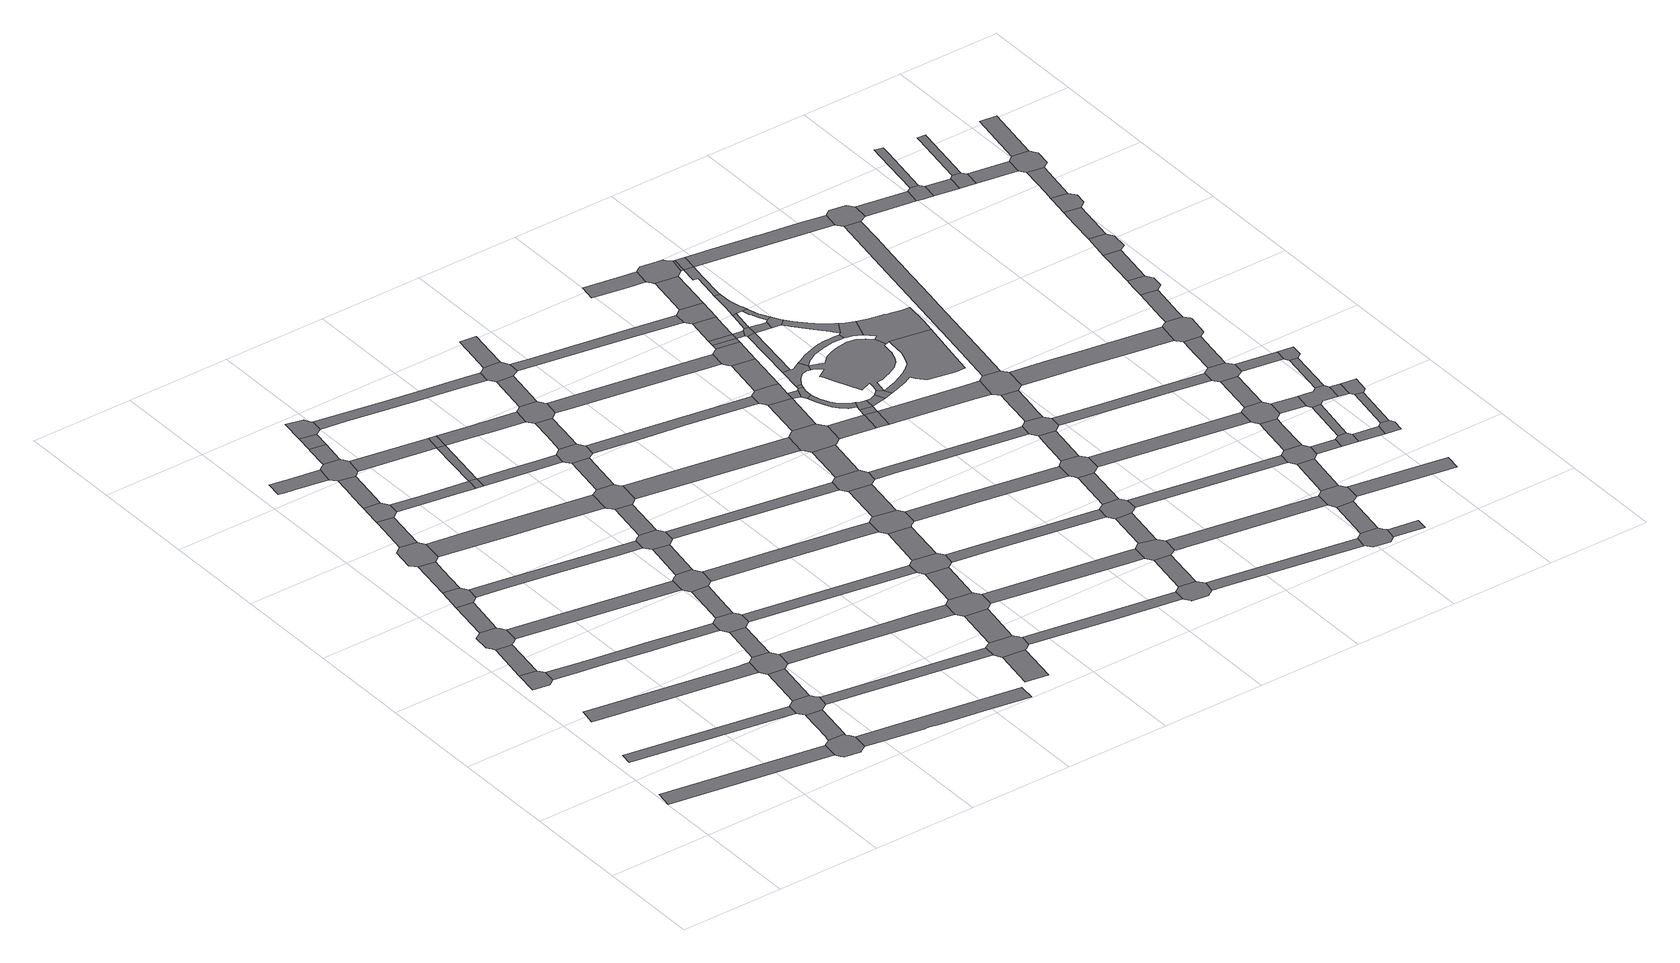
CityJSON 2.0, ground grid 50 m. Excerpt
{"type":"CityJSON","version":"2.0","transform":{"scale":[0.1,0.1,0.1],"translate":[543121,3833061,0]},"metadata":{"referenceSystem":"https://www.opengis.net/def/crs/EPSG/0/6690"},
"CityObjects":{
"road1":{"type":"Road","attributes":{"RoadStructureAttribute.sectionType":"1"},"geometry":[{"type":"MultiSurface","lod":"1","boundaries":[[[0,1,2,3]]]}]},
"road2":{"type":"Road","geometry":[{"type":"MultiSurface","lod":"1","boundaries":[[[4,5,6,7,8,9,10,11]]]}]},
"road3":{"type":"Road","attributes":{"RoadStructureAttribute.sectionType":"1"},"geometry":[{"type":"MultiSurface","lod":"1","boundaries":[[[12,4,11,13,14]]]}]},
"road4":{"type":"Road","attributes":{"RoadStructureAttribute.sectionType":"1"},"geometry":[{"type":"MultiSurface","lod":"1","boundaries":[[[15,16,17,18]]]}]},
"road5":{"type":"Road","geometry":[{"type":"MultiSurface","lod":"1","boundaries":[[[19,20,21,22,23,24,12,14,25,26,27,28,29,30,31,32]]]}]},
"road6":{"type":"Road","attributes":{"RoadStructureAttribute.sectionType":"1"},"geometry":[{"type":"MultiSurface","lod":"1","boundaries":[[[33,19,32,34]]]}]},
"road7":{"type":"Road","attributes":{"RoadStructureAttribute.sectionType":"1"},"geometry":[{"type":"MultiSurface","lod":"1","boundaries":[[[35,36,37,38,39,40,41,42,43]]]}]},
"road8":{"type":"Road","geometry":[{"type":"MultiSurface","lod":"1","boundaries":[[[44,33,34,45,46,47,48,49]]]}]},
"road9":{"type":"Road","attributes":{"RoadStructureAttribute.sectionType":"1"},"geometry":[{"type":"MultiSurface","lod":"1","boundaries":[[[50,44,49,51,52]]]}]},
"road10":{"type":"Road","geometry":[{"type":"MultiSurface","lod":"1","boundaries":[[[53,54,3,2,55,56,57,58,59,60,61,62,63,64]]]}]},
"road11":{"type":"Road","attributes":{"RoadStructureAttribute.sectionType":"1"},"geometry":[{"type":"MultiSurface","lod":"1","boundaries":[[[65,66,67,68,69,9,8,70,71,72,73,74,75,76]]]}]},
"road12":{"type":"Road","geometry":[{"type":"MultiSurface","lod":"1","boundaries":[[[77,78,79,80,81,82,83,50,52,84,85,86,87,88]]]}]},
"road13":{"type":"Road","attributes":{"RoadStructureAttribute.sectionType":"1"},"geometry":[{"type":"MultiSurface","lod":"1","boundaries":[[[89,90,91,53,64,92,93]]]}]},
"road14":{"type":"Road","geometry":[{"type":"MultiSurface","lod":"1","boundaries":[[[94,95,96,18,17,97,98,99,89,93,100,101,102,103,104]]]}]},
"road15":{"type":"Road","attributes":{"RoadStructureAttribute.sectionType":"1"},"geometry":[{"type":"MultiSurface","lod":"1","boundaries":[[[105,106,77,88,107]]]}]},
"road16":{"type":"Road","attributes":{"RoadStructureAttribute.sectionType":"1"},"geometry":[{"type":"MultiSurface","lod":"1","boundaries":[[[29,28,108,109]]]}]},
"road17":{"type":"Road","attributes":{"RoadStructureAttribute.sectionType":"1"},"geometry":[{"type":"MultiSurface","lod":"1","boundaries":[[[110,111,112,113,114,115,116,117,118]]]}]},
"road18":{"type":"Road","attributes":{"RoadStructureAttribute.sectionType":"1"},"geometry":[{"type":"MultiSurface","lod":"1","boundaries":[[[119,94,104,120]]]}]},
"road19":{"type":"Road","geometry":[{"type":"MultiSurface","lod":"1","boundaries":[[[121,122,105,107,123,124,125,126]]]}]},
"road20":{"type":"Road","geometry":[{"type":"MultiSurface","lod":"1","boundaries":[[[127,128,43,42,129,119,120,130,131,132,133,134]]]}]},
"road21":{"type":"Road","attributes":{"RoadStructureAttribute.sectionType":"1"},"geometry":[{"type":"MultiSurface","lod":"1","boundaries":[[[135,136,137,121,126,138,139]]]}]},
"road22":{"type":"Road","attributes":{"RoadStructureAttribute.sectionType":"1"},"geometry":[{"type":"MultiSurface","lod":"1","boundaries":[[[140,141,142,47,46,143,144,145,146,147]]]}]},
"road23":{"type":"Road","attributes":{"RoadStructureAttribute.sectionType":"1"},"geometry":[{"type":"MultiSurface","lod":"1","boundaries":[[[148,127,134,149]]]}]},
"road24":{"type":"Road","geometry":[{"type":"MultiSurface","lod":"1","boundaries":[[[150,151,152,118,117,135,139,153,154,155,156,157]]]}]},
"road25":{"type":"Road","attributes":{"RoadStructureAttribute.sectionType":"1"},"geometry":[{"type":"MultiSurface","lod":"1","boundaries":[[[158,61,60,159,160,161,162,163,164,165]]]}]},
"road26":{"type":"Road","attributes":{"RoadStructureAttribute.sectionType":"1"},"geometry":[{"type":"MultiSurface","lod":"1","boundaries":[[[166,167,150,157,168]]]}]},
"road27":{"type":"Road","geometry":[{"type":"MultiSurface","lod":"1","boundaries":[[[169,170,76,75,171,172,148,149,173,174,175,176,177]]]}]},
"road28":{"type":"Road","attributes":{"RoadStructureAttribute.sectionType":"1"},"geometry":[{"type":"MultiSurface","lod":"1","boundaries":[[[178,179,180,124,123,181,182,183,184]]]}]},
"road29":{"type":"Road","attributes":{"RoadStructureAttribute.sectionType":"1"},"geometry":[{"type":"MultiSurface","lod":"1","boundaries":[[[185,166,168,186]]]}]},
"road30":{"type":"Road","attributes":{"RoadStructureAttribute.sectionType":"1"},"geometry":[{"type":"MultiSurface","lod":"1","boundaries":[[[187,86,85,188,189,190,191]]]}]},
"road31":{"type":"Road","attributes":{"RoadStructureAttribute.sectionType":"1"},"geometry":[{"type":"MultiSurface","lod":"1","boundaries":[[[192,193,194,169,177,195,196]]]}]},
"road32":{"type":"Road","geometry":[{"type":"MultiSurface","lod":"1","boundaries":[[[197,185,186,198,199,200,201,202]]]}]},
"road33":{"type":"Road","attributes":{"RoadStructureAttribute.sectionType":"1"},"geometry":[{"type":"MultiSurface","lod":"1","boundaries":[[[203,102,101,204,205]]]}]},
"road34":{"type":"Road","geometry":[{"type":"MultiSurface","lod":"1","boundaries":[[[206,207,208,109,108,209,210,192,196,211,212,213,214,215,216,217]]]}]},
"road35":{"type":"Road","attributes":{"RoadStructureAttribute.sectionType":"1"},"geometry":[{"type":"MultiSurface","lod":"1","boundaries":[[[154,153,218,219,220]]]}]},
"road36":{"type":"Road","geometry":[{"type":"MultiSurface","lod":"1","boundaries":[[[184,183,221,222]]]}]},
"road37":{"type":"Road","attributes":{"RoadStructureAttribute.sectionType":"1"},"geometry":[{"type":"MultiSurface","lod":"1","boundaries":[[[223,206,217,224]]]}]},
"road38":{"type":"Road","attributes":{"RoadStructureAttribute.sectionType":"1"},"geometry":[{"type":"MultiSurface","lod":"1","boundaries":[[[225,226,132,131,227,228,229,230]]]}]},
"road39":{"type":"Road","attributes":{"RoadStructureAttribute.sectionType":"1"},"geometry":[{"type":"MultiSurface","lod":"1","boundaries":[[[219,184,222,231]]]}]},
"road40":{"type":"Road","geometry":[{"type":"MultiSurface","lod":"1","boundaries":[[[232,233,234,147,146,235,223,224,236,237,238,239,240,241,242]]]}]},
"road41":{"type":"Road","geometry":[{"type":"MultiSurface","lod":"1","boundaries":[[[220,219,231,243]]]}]},
"road42":{"type":"Road","attributes":{"RoadStructureAttribute.sectionType":"1"},"geometry":[{"type":"MultiSurface","lod":"1","boundaries":[[[244,232,242,245]]]}]},
"road43":{"type":"Road","attributes":{"RoadStructureAttribute.sectionType":"1"},"geometry":[{"type":"MultiSurface","lod":"1","boundaries":[[[246,247,222,221,248,249,250,251]]]}]},
"road44":{"type":"Road","attributes":{"RoadStructureAttribute.sectionType":"1"},"geometry":[{"type":"MultiSurface","lod":"1","boundaries":[[[175,174,252,253]]]}]},
"road45":{"type":"Road","geometry":[{"type":"MultiSurface","lod":"1","boundaries":[[[254,255,256,191,190,257,258,244,245,259,260,261,262,263,264,265]]]}]},
"road46":{"type":"Road","attributes":{"RoadStructureAttribute.sectionType":"1"},"geometry":[{"type":"MultiSurface","lod":"1","boundaries":[[[266,267,268,269]]]}]},
"road47":{"type":"Road","attributes":{"RoadStructureAttribute.sectionType":"1"},"geometry":[{"type":"MultiSurface","lod":"1","boundaries":[[[270,271,272,273,200,199,274,275,276,277,278,279]]]}]},
"road48":{"type":"Road","attributes":{"RoadStructureAttribute.sectionType":"1"},"geometry":[{"type":"MultiSurface","lod":"1","boundaries":[[[280,243,231,281,282,283,284]]]}]},
"road49":{"type":"Road","attributes":{"RoadStructureAttribute.sectionType":"1"},"geometry":[{"type":"MultiSurface","lod":"1","boundaries":[[[285,254,265,286]]]}]},
"road50":{"type":"Road","geometry":[{"type":"MultiSurface","lod":"1","boundaries":[[[287,288,289,205,204,290,291,266,269,292,293,294,295,296]]]}]},
"road51":{"type":"Road","attributes":{"RoadStructureAttribute.sectionType":"1"},"geometry":[{"type":"MultiSurface","lod":"1","boundaries":[[[297,298,299,300,213,212,301,302,303,304,305]]]}]},
"road52":{"type":"Road","geometry":[{"type":"MultiSurface","lod":"1","boundaries":[[[306,307,251,250,308,285,286,309,310,311,312,313]]]}]},
"road53":{"type":"Road","attributes":{"RoadStructureAttribute.sectionType":"1"},"geometry":[{"type":"MultiSurface","lod":"1","boundaries":[[[314,287,296,315]]]}]},
"road54":{"type":"Road","attributes":{"RoadStructureAttribute.sectionType":"1"},"geometry":[{"type":"MultiSurface","lod":"1","boundaries":[[[316,317,306,313,318,319,320]]]}]},
"road55":{"type":"Road","geometry":[{"type":"MultiSurface","lod":"1","boundaries":[[[321,322,230,229,323,324,314,315,325,326,327,328,329]]]}]},
"road56":{"type":"Road","attributes":{"RoadStructureAttribute.sectionType":"1"},"geometry":[{"type":"MultiSurface","lod":"1","boundaries":[[[239,238,330,331]]]}]},
"road57":{"type":"Road","geometry":[{"type":"MultiSurface","lod":"1","boundaries":[[[332,333,284,283,334,316,320,335,336,337,338,339,340]]]}]},
"road58":{"type":"Road","attributes":{"RoadStructureAttribute.sectionType":"1"},"geometry":[{"type":"MultiSurface","lod":"1","boundaries":[[[341,321,329,342]]]}]},
"road59":{"type":"Road","attributes":{"RoadStructureAttribute.sectionType":"1"},"geometry":[{"type":"MultiSurface","lod":"1","boundaries":[[[343,332,340,344]]]}]},
"road60":{"type":"Road","geometry":[{"type":"MultiSurface","lod":"1","boundaries":[[[345,346,347,253,252,348,349,341,342,350,351,352,353,354,355,356]]]}]},
"road61":{"type":"Road","attributes":{"RoadStructureAttribute.sectionType":"1"},"geometry":[{"type":"MultiSurface","lod":"1","boundaries":[[[262,261,357,358,359]]]}]},
"road62":{"type":"Road","geometry":[{"type":"MultiSurface","lod":"1","boundaries":[[[360,361,362,279,278,363,364,343,344,365,366,367,368,369,370,371]]]}]},
"road63":{"type":"Road","attributes":{"RoadStructureAttribute.sectionType":"1"},"geometry":[{"type":"MultiSurface","lod":"1","boundaries":[[[372,345,356,373]]]}]},
"road64":{"type":"Road","attributes":{"RoadStructureAttribute.sectionType":"1"},"geometry":[{"type":"MultiSurface","lod":"1","boundaries":[[[294,293,374,375,376]]]}]},
"road65":{"type":"Road","attributes":{"RoadStructureAttribute.sectionType":"1"},"geometry":[{"type":"MultiSurface","lod":"1","boundaries":[[[377,378,360,371,379,380]]]}]},
"road66":{"type":"Road","geometry":[{"type":"MultiSurface","lod":"1","boundaries":[[[381,382,305,304,383,384,372,373,385,386,387,388,389]]]}]},
"road67":{"type":"Road","attributes":{"RoadStructureAttribute.sectionType":"1"},"geometry":[{"type":"MultiSurface","lod":"1","boundaries":[[[390,391,311,310,392,393,394,395]]]}]},
"road68":{"type":"Road","attributes":{"RoadStructureAttribute.sectionType":"1"},"geometry":[{"type":"MultiSurface","lod":"1","boundaries":[[[396,381,389,397]]]}]},
"road69":{"type":"Road","attributes":{"RoadStructureAttribute.sectionType":"1"},"geometry":[{"type":"MultiSurface","lod":"1","boundaries":[[[398,327,326,399,400,401,402,403,404]]]}]},
"road70":{"type":"Road","geometry":[{"type":"MultiSurface","lod":"1","boundaries":[[[405,406,407,331,330,408,409,396,397,410,411,412,413,414]]]}]},
"road71":{"type":"Road","attributes":{"RoadStructureAttribute.sectionType":"1"},"geometry":[{"type":"MultiSurface","lod":"1","boundaries":[[[415,416,337,336,417,418,419,420,421,422,423,424]]]}]},
"road72":{"type":"Road","attributes":{"RoadStructureAttribute.sectionType":"1"},"geometry":[{"type":"MultiSurface","lod":"1","boundaries":[[[425,405,414,426]]]}]},
"road73":{"type":"Road","attributes":{"RoadStructureAttribute.sectionType":"1"},"geometry":[{"type":"MultiSurface","lod":"1","boundaries":[[[353,352,427,428,429]]]}]},
"road74":{"type":"Road","geometry":[{"type":"MultiSurface","lod":"1","boundaries":[[[430,431,432,359,358,433,434,425,426,435,436,437,438,439]]]}]},
"road75":{"type":"Road","attributes":{"RoadStructureAttribute.sectionType":"1"},"geometry":[{"type":"MultiSurface","lod":"1","boundaries":[[[440,441,442,368,367,443,444,445,446,447]]]}]},
"road76":{"type":"Road","geometry":[{"type":"MultiSurface","lod":"1","boundaries":[[[448,449,376,375,450,451,452,453,454,455,456,457,458,459]]]}]},
"road77":{"type":"Road","attributes":{"RoadStructureAttribute.sectionType":"1"},"geometry":[{"type":"MultiSurface","lod":"1","boundaries":[[[460,430,439,461]]]}]},
"road78":{"type":"Road","attributes":{"RoadStructureAttribute.sectionType":"1"},"geometry":[{"type":"MultiSurface","lod":"1","boundaries":[[[462,463,464,387,386,465,466,467,468,469]]]}]},
"road79":{"type":"Road","attributes":{"RoadStructureAttribute.sectionType":"1"},"geometry":[{"type":"MultiSurface","lod":"1","boundaries":[[[470,471,448,459,472,473]]]}]},
"road80":{"type":"Road","geometry":[{"type":"MultiSurface","lod":"1","boundaries":[[[474,475,476,477,395,394,478,479,460,461,480,481]]]}]},
"road81":{"type":"Road","attributes":{"RoadStructureAttribute.sectionType":"1"},"geometry":[{"type":"MultiSurface","lod":"1","boundaries":[[[438,437,482,483]]]}]},
"road82":{"type":"Road","geometry":[{"type":"MultiSurface","lod":"1","boundaries":[[[484,485,404,403,470,473,486,487,488,489,490]]]}]},
"road83":{"type":"Road","attributes":{"RoadStructureAttribute.sectionType":"1"},"geometry":[{"type":"MultiSurface","lod":"1","boundaries":[[[480,461,491,492]]]}]},
"road84":{"type":"Road","attributes":{"RoadStructureAttribute.sectionType":"1"},"geometry":[{"type":"MultiSurface","lod":"1","boundaries":[[[493,475,474,481,494]]]}]},
"road85":{"type":"Road","geometry":[{"type":"MultiSurface","lod":"1","boundaries":[[[495,492,491,496,497,498,499]]]}]},
"road86":{"type":"Road","attributes":{"RoadStructureAttribute.sectionType":"1"},"geometry":[{"type":"MultiSurface","lod":"1","boundaries":[[[500,501,412,411,502,503,504,505,506]]]}]},
"road87":{"type":"Road","attributes":{"RoadStructureAttribute.sectionType":"1"},"geometry":[{"type":"MultiSurface","lod":"1","boundaries":[[[507,484,490,508]]]}]},
"road88":{"type":"Road","attributes":{"RoadStructureAttribute.sectionType":"1"},"geometry":[{"type":"MultiSurface","lod":"1","boundaries":[[[509,510,511,512,513,514,515,516,497,496,517,518,519,520,521,522,523,524,525,526,527]]]}]},
"road89":{"type":"Road","geometry":[{"type":"MultiSurface","lod":"1","boundaries":[[[483,482,528,529,530]]]}]},
"road90":{"type":"Road","attributes":{"RoadStructureAttribute.sectionType":"1"},"geometry":[{"type":"MultiSurface","lod":"1","boundaries":[[[531,495,499,532]]]}]},
"road91":{"type":"Road","geometry":[{"type":"MultiSurface","lod":"1","boundaries":[[[533,534,535,424,423,536,537,493,494,538]]]}]},
"road92":{"type":"Road","attributes":{"RoadStructureAttribute.sectionType":"1"},"geometry":[{"type":"MultiSurface","lod":"1","boundaries":[[[539,483,530,540]]]}]},
"road93":{"type":"Road","geometry":[{"type":"MultiSurface","lod":"1","boundaries":[[[541,527,526,539,540,542]]]}]},
"road94":{"type":"Road","geometry":[{"type":"MultiSurface","lod":"1","boundaries":[[[543,544,545,429,428,546,507,508,547,548,549,550,551,552]]]}]},
"road95":{"type":"Road","attributes":{"RoadStructureAttribute.sectionType":"1"},"geometry":[{"type":"MultiSurface","lod":"1","boundaries":[[[553,533,538,554]]]}]},
"road96":{"type":"Road","geometry":[{"type":"MultiSurface","lod":"1","boundaries":[[[555,556,557,558,559,531,532,560,561,562,563,564]]]}]},
"road97":{"type":"Road","geometry":[{"type":"MultiSurface","lod":"1","boundaries":[[[565,553,554,566]]]}]},
"road98":{"type":"Road","attributes":{"RoadStructureAttribute.sectionType":"1"},"geometry":[{"type":"MultiSurface","lod":"1","boundaries":[[[567,568,542,540,569,570]]]}]},
"road99":{"type":"Road","attributes":{"RoadStructureAttribute.sectionType":"1"},"geometry":[{"type":"MultiSurface","lod":"1","boundaries":[[[571,572,559,558]]]}]},
"road100":{"type":"Road","attributes":{"RoadStructureAttribute.sectionType":"1"},"geometry":[{"type":"MultiSurface","lod":"1","boundaries":[[[573,565,566,574,575,576]]]}]},
"road101":{"type":"Road","attributes":{"RoadStructureAttribute.sectionType":"1"},"geometry":[{"type":"MultiSurface","lod":"1","boundaries":[[[577,543,552,578]]]}]},
"road102":{"type":"Road","attributes":{"RoadStructureAttribute.sectionType":"1"},"geometry":[{"type":"MultiSurface","lod":"1","boundaries":[[[579,457,456,580,581,582]]]}]},
"road103":{"type":"Road","attributes":{"RoadStructureAttribute.sectionType":"1"},"geometry":[{"type":"MultiSurface","lod":"1","boundaries":[[[583,584,585,586,587]]]}]},
"road104":{"type":"Road","attributes":{"RoadStructureAttribute.sectionType":"1"},"geometry":[{"type":"MultiSurface","lod":"1","boundaries":[[[566,554,588,589,590,591]]]}]},
"road105":{"type":"Road","geometry":[{"type":"MultiSurface","lod":"1","boundaries":[[[592,567,570,593,594]]]}]},
"road106":{"type":"Road","geometry":[{"type":"MultiSurface","lod":"1","boundaries":[[[595,596,597,447,446,598,599,573,576,600]]]}]},
"road107":{"type":"Road","geometry":[{"type":"MultiSurface","lod":"1","boundaries":[[[601,591,590,572,571,602]]]}]},
"road108":{"type":"Road","geometry":[{"type":"MultiSurface","lod":"1","boundaries":[[[603,469,468,604,605,577,578,606,607,608,609,610,611]]]}]},
"road109":{"type":"Road","attributes":{"RoadStructureAttribute.sectionType":"1"},"geometry":[{"type":"MultiSurface","lod":"1","boundaries":[[[612,530,529,613,614,615,616,617]]]}]},
"road110":{"type":"Road","attributes":{"RoadStructureAttribute.sectionType":"1"},"geometry":[{"type":"MultiSurface","lod":"1","boundaries":[[[618,619,620,621,622,623,624,625,626,601,602]]]}]},
"road111":{"type":"Road","attributes":{"RoadStructureAttribute.sectionType":"1"},"geometry":[{"type":"MultiSurface","lod":"1","boundaries":[[[627,628,629,602,571,630,631,632,633]]]}]},
"road112":{"type":"Road","attributes":{"RoadStructureAttribute.sectionType":"1"},"geometry":[{"type":"MultiSurface","lod":"1","boundaries":[[[634,595,600,635]]]}]},
"road113":{"type":"Road","attributes":{"RoadStructureAttribute.sectionType":"1"},"geometry":[{"type":"MultiSurface","lod":"1","boundaries":[[[636,637,638,639,640,641,642,643,644,645,646,647,555,564,648,649,650,651,652,653,654,655,656,657,658]]]}]},
"road114":{"type":"Road","geometry":[{"type":"MultiSurface","lod":"1","boundaries":[[[659,660,661,662,663,664,665,666,667,668,564,563,669,670,671,672,673,674,675,676,677,678,679,592,594,680,681,682,683,684,685,686,687,688,689,690,691,692,693,694,695,696,697]]]}]},
"road115":{"type":"Road","attributes":{"RoadStructureAttribute.sectionType":"1"},"geometry":[{"type":"MultiSurface","lod":"1","boundaries":[[[698,699,603,611,700,701,702]]]}]},
"road116":{"type":"Road","attributes":{"RoadStructureAttribute.sectionType":"1"},"geometry":[{"type":"MultiSurface","lod":"1","boundaries":[[[703,488,487,704,705,706]]]}]},
"road117":{"type":"Road","geometry":[{"type":"MultiSurface","lod":"1","boundaries":[[[707,708,624,623,709,710,711,712,713,714,715]]]}]},
"road118":{"type":"Road","attributes":{"RoadStructureAttribute.sectionType":"1"},"geometry":[{"type":"MultiSurface","lod":"1","boundaries":[[[716,717,718,719,710,709,720,721,722,723,724,725,726]]]}]},
"road119":{"type":"Road","geometry":[{"type":"MultiSurface","lod":"1","boundaries":[[[727,726,725,633,632,728,729,730]]]}]},
"road120":{"type":"Road","geometry":[{"type":"MultiSurface","lod":"1","boundaries":[[[731,732,733,587,586,734,735,634,635,736,737,738,739,740]]]}]},
"road121":{"type":"Road","geometry":[{"type":"MultiSurface","lod":"1","boundaries":[[[741,742,506,505,743,698,702,744,745,746,747,748]]]}]},
"road122":{"type":"Road","attributes":{"RoadStructureAttribute.sectionType":"1"},"geometry":[{"type":"MultiSurface","lod":"1","boundaries":[[[749,750,751,752,753,707,715,754,755,756]]]}]},
"road123":{"type":"Road","attributes":{"RoadStructureAttribute.sectionType":"1"},"geometry":[{"type":"MultiSurface","lod":"1","boundaries":[[[757,758,759,760,761,762,730,729,763,764,765,766,767,768]]]}]},
"road124":{"type":"Road","attributes":{"RoadStructureAttribute.sectionType":"1"},"geometry":[{"type":"MultiSurface","lod":"1","boundaries":[[[737,736,749,769]]]}]},
"road125":{"type":"Road","attributes":{"RoadStructureAttribute.sectionType":"1"},"geometry":[{"type":"MultiSurface","lod":"1","boundaries":[[[770,771,772,773,774,775,776,777,778,779,780,781,594,593,782,783,784,785,786,787,788,789,790,791,792]]]}]},
"road126":{"type":"Road","attributes":{"RoadStructureAttribute.sectionType":"1"},"geometry":[{"type":"MultiSurface","lod":"1","boundaries":[[[793,794,795,796,741,748,797,798,799]]]}]},
"road127":{"type":"Road","geometry":[{"type":"MultiSurface","lod":"1","boundaries":[[[769,749,756,800]]]}]},
"road128":{"type":"Road","attributes":{"RoadStructureAttribute.sectionType":"1"},"geometry":[{"type":"MultiSurface","lod":"1","boundaries":[[[549,548,801,802]]]}]},
"road129":{"type":"Road","geometry":[{"type":"MultiSurface","lod":"1","boundaries":[[[803,768,767,658,657,804,805,806]]]}]},
"road130":{"type":"Road","geometry":[{"type":"MultiSurface","lod":"1","boundaries":[[[807,617,616,808,793,799,809,810,811,812,813,814]]]}]},
"road131":{"type":"Road","geometry":[{"type":"MultiSurface","lod":"1","boundaries":[[[815,816,582,581,817,818,819,820,821,822,823,824,825,826,827]]]}]},
"road132":{"type":"Road","geometry":[{"type":"MultiSurface","lod":"1","boundaries":[[[828,829,830,831,832,833,834,835,806,805,836,697,696,837,770,792]]]}]},
"road133":{"type":"Road","attributes":{"RoadStructureAttribute.sectionType":"1"},"geometry":[{"type":"MultiSurface","lod":"1","boundaries":[[[608,607,838,839]]]}]},
"road134":{"type":"Road","attributes":{"RoadStructureAttribute.sectionType":"1"},"geometry":[{"type":"MultiSurface","lod":"1","boundaries":[[[840,815,827,841]]]}]},
"road135":{"type":"Road","attributes":{"RoadStructureAttribute.sectionType":"1"},"geometry":[{"type":"MultiSurface","lod":"1","boundaries":[[[824,823,842,843]]]}]},
"road136":{"type":"Road","geometry":[{"type":"MultiSurface","lod":"1","boundaries":[[[844,845,846,706,705,847,840,841,848,849,850,851,852,853]]]}]},
"road137":{"type":"Road","attributes":{"RoadStructureAttribute.sectionType":"1"},"geometry":[{"type":"MultiSurface","lod":"1","boundaries":[[[854,855,746,745,856,857,858,859,860]]]}]},
"road138":{"type":"Road","attributes":{"RoadStructureAttribute.sectionType":"1"},"geometry":[{"type":"MultiSurface","lod":"1","boundaries":[[[861,844,853,862]]]}]},
"road139":{"type":"Road","attributes":{"RoadStructureAttribute.sectionType":"1"},"geometry":[{"type":"MultiSurface","lod":"1","boundaries":[[[863,864,865,866,867,868,869,800,756,870,871,872]]]}]},
"road140":{"type":"Road","attributes":{"RoadStructureAttribute.sectionType":"1"},"geometry":[{"type":"MultiSurface","lod":"1","boundaries":[[[873,874,875,876,877,807,814,878,879,880,881,882,883,884,885,886]]]}]},
"road141":{"type":"Road","geometry":[{"type":"MultiSurface","lod":"1","boundaries":[[[887,888,802,801,889,861,862,890,891,892,893,894,895,896]]]}]},
"road142":{"type":"Road","attributes":{"RoadStructureAttribute.sectionType":"1"},"geometry":[{"type":"MultiSurface","lod":"1","boundaries":[[[897,898,899,811,810,900,901,902,903,904]]]}]},
"road143":{"type":"Road","attributes":{"RoadStructureAttribute.sectionType":"1"},"geometry":[{"type":"MultiSurface","lod":"1","boundaries":[[[905,906,887,896,907,908,909]]]}]},
"road144":{"type":"Road","attributes":{"RoadStructureAttribute.sectionType":"1"},"geometry":[{"type":"MultiSurface","lod":"1","boundaries":[[[893,892,910,911]]]}]},
"road145":{"type":"Road","attributes":{"RoadStructureAttribute.sectionType":"1"},"geometry":[{"type":"MultiSurface","lod":"1","boundaries":[[[850,849,912,913]]]}]},
"road146":{"type":"Road","geometry":[{"type":"MultiSurface","lod":"1","boundaries":[[[914,915,839,838,916,917,918,905,909,919,920,921,922,923,924,925]]]}]},
"road147":{"type":"Road","geometry":[{"type":"MultiSurface","lod":"1","boundaries":[[[926,911,910,927,928,929]]]}]},
"road148":{"type":"Road","attributes":{"RoadStructureAttribute.sectionType":"1"},"geometry":[{"type":"MultiSurface","lod":"1","boundaries":[[[930,914,925,931]]]}]},
"road149":{"type":"Road","attributes":{"RoadStructureAttribute.sectionType":"1"},"geometry":[{"type":"MultiSurface","lod":"1","boundaries":[[[922,921,932,933]]]}]},
"road150":{"type":"Road","attributes":{"RoadStructureAttribute.sectionType":"1"},"geometry":[{"type":"MultiSurface","lod":"1","boundaries":[[[934,926,929,935]]]}]},
"road151":{"type":"Road","attributes":{"RoadStructureAttribute.sectionType":"1"},"geometry":[{"type":"MultiSurface","lod":"1","boundaries":[[[928,927,936,937]]]}]},
"road152":{"type":"Road","geometry":[{"type":"MultiSurface","lod":"1","boundaries":[[[938,939,872,871,873,886,940,941,942,943]]]}]},
"road153":{"type":"Road","geometry":[{"type":"MultiSurface","lod":"1","boundaries":[[[944,945,946,860,859,947,930,931,948,949,950,951,952,953,954]]]}]},
"road154":{"type":"Road","attributes":{"RoadStructureAttribute.sectionType":"1"},"geometry":[{"type":"MultiSurface","lod":"1","boundaries":[[[955,956,944,954,957,958]]]}]},
"road155":{"type":"Road","geometry":[{"type":"MultiSurface","lod":"1","boundaries":[[[959,960,937,936,961,962,963,964]]]}]},
"road156":{"type":"Road","geometry":[{"type":"MultiSurface","lod":"1","boundaries":[[[965,966,967,933,932,934,935,968,969,970,971]]]}]},
"road157":{"type":"Road","attributes":{"RoadStructureAttribute.sectionType":"1"},"geometry":[{"type":"MultiSurface","lod":"1","boundaries":[[[951,950,972,973]]]}]},
"road158":{"type":"Road","geometry":[{"type":"MultiSurface","lod":"1","boundaries":[[[974,975,904,903,976,977,955,958,978,979,980,981,982,983]]]}]},
"road159":{"type":"Road","attributes":{"RoadStructureAttribute.sectionType":"1"},"geometry":[{"type":"MultiSurface","lod":"1","boundaries":[[[984,959,964,985]]]}]},
"road160":{"type":"Road","attributes":{"RoadStructureAttribute.sectionType":"1"},"geometry":[{"type":"MultiSurface","lod":"1","boundaries":[[[941,940,986,987,988]]]}]},
"road161":{"type":"Road","attributes":{"RoadStructureAttribute.sectionType":"1"},"geometry":[{"type":"MultiSurface","lod":"1","boundaries":[[[970,969,989,990]]]}]},
"road162":{"type":"Road","attributes":{"RoadStructureAttribute.sectionType":"1"},"geometry":[{"type":"MultiSurface","lod":"1","boundaries":[[[991,965,971,992]]]}]},
"road163":{"type":"Road","geometry":[{"type":"MultiSurface","lod":"1","boundaries":[[[990,989,984,985,993,994]]]}]},
"road164":{"type":"Road","attributes":{"RoadStructureAttribute.sectionType":"1"},"geometry":[{"type":"MultiSurface","lod":"1","boundaries":[[[995,996,997,974,983,998,999]]]}]},
"road165":{"type":"Road","geometry":[{"type":"MultiSurface","lod":"1","boundaries":[[[973,972,991,992,1000,1001]]]}]},
"road166":{"type":"Road","geometry":[{"type":"MultiSurface","lod":"1","boundaries":[[[1002,988,987,1003,1004,1005,1006,1007]]]}]},
"road167":{"type":"Road","geometry":[{"type":"MultiSurface","lod":"1","boundaries":[[[1008,1009,1010,995,999,1011,1012,1013]]]}]},
"road168":{"type":"Road","attributes":{"RoadStructureAttribute.sectionType":"1"},"geometry":[{"type":"MultiSurface","lod":"1","boundaries":[[[1014,1015,1008,1013,1016]]]}]},
"road169":{"type":"Road","attributes":{"RoadStructureAttribute.sectionType":"1"},"geometry":[{"type":"MultiSurface","lod":"1","boundaries":[[[1005,1004,1017,1018]]]}]},
"road170":{"type":"Road","attributes":{"RoadStructureAttribute.sectionType":"1"},"geometry":[{"type":"MultiSurface","lod":"1","boundaries":[[[1019,1020,1002,1007,1021,1022]]]}]},
"road171":{"type":"Road","geometry":[{"type":"MultiSurface","lod":"1","boundaries":[[[1023,1024,1014,1016,1025,1026,1027]]]}]},
"road172":{"type":"Road","geometry":[{"type":"MultiSurface","lod":"1","boundaries":[[[1028,1018,1017,1029,1030,1031,1032]]]}]},
"road173":{"type":"Road","attributes":{"RoadStructureAttribute.sectionType":"1"},"geometry":[{"type":"MultiSurface","lod":"1","boundaries":[[[1033,1034,1023,1027,1035]]]}]},
"road174":{"type":"Road","attributes":{"RoadStructureAttribute.sectionType":"1"},"geometry":[{"type":"MultiSurface","lod":"1","boundaries":[[[1036,1037,1028,1032,1038,1039,1040]]]}]},
"road175":{"type":"Road","attributes":{"RoadStructureAttribute.sectionType":"1"},"geometry":[{"type":"MultiSurface","lod":"1","boundaries":[[[1031,1030,1041,1042]]]}]},
"road176":{"type":"Road","geometry":[{"type":"MultiSurface","lod":"1","boundaries":[[[1043,1044,1033,1035,1045,1046,1047]]]}]},
"road177":{"type":"Road","attributes":{"RoadStructureAttribute.sectionType":"1"},"geometry":[{"type":"MultiSurface","lod":"1","boundaries":[[[1048,1049,1043,1047,1050]]]}]},
"road178":{"type":"Road","geometry":[{"type":"MultiSurface","lod":"1","boundaries":[[[1051,1042,1041,1048,1050,1052,1053,1054,1055,1056]]]}]},
"road179":{"type":"Road","attributes":{"RoadStructureAttribute.sectionType":"1"},"geometry":[{"type":"MultiSurface","lod":"1","boundaries":[[[1057,1051,1056,1058]]]}]}
},
"vertices":[
[17,359,0],[3,279,0],[775,154,0],[786,235,0],
[77,1407,0],[58,1289,0],[137,1277,0],[158,1292,0],[169,1300,0],[177,1361,0],[171,1371,0],[157,1394,0],
[112,1619,0],[168,1467,0],[190,1608,0],
[68,680,0],[59,622,0],[832,496,0],[839,555,0],
[134,1758,0],[134,1757,0],[124,1750,0],[99,1735,0],[91,1654,0],[104,1632,0],[190,1609,0],[202,1616,0],[224,1631,0],[226,1633,0],[237,1711,0],[235,1712,0],[220,1735,0],[213,1747,0],
[168,1965,0],[247,1953,0],
[878,913,0],[846,917,0],[678,944,0],[128,1034,0],[114,955,0],[225,936,0],[666,865,0],[888,830,0],[899,911,0],
[187,2085,0],[269,1970,0],[278,1977,0],[289,2039,0],[283,2049,0],[267,2072,0],
[222,2299,0],[290,2220,0],[301,2285,0],
[820,256,0],[810,250,0],[789,132,0],[798,118,0],[877,107,0],[877,110,0],[885,115,0],[911,130,0],[923,210,0],[909,233,0],[900,247,0],[901,255,0],
[850,1251,0],[662,1282,0],[550,1300,0],[403,1324,0],[293,1342,0],[287,1281,0],[417,1261,0],[507,1246,0],[625,1226,0],[745,1206,0],[944,1175,0],[952,1233,0],
[247,2460,0],[224,2444,0],[221,2442,0],[214,2437,0],[196,2331,0],[203,2323,0],[222,2300,0],[326,2303,0],[333,2308,0],[347,2415,0],[342,2422,0],[326,2447,0],
[854,461,0],[825,285,0],[822,268,0],[902,257,0],[932,450,0],
[874,578,0],[852,563,0],[842,557,0],[833,495,0],[839,486,0],[854,462,0],[958,468,0],[967,474,0],[978,534,0],[970,544,0],[954,568,0],
[281,2666,0],[270,2598,0],[360,2653,0],
[996,1507,0],[1006,1585,0],
[156,3143,0],[154,3143,0],[88,3154,0],[76,3075,0],[106,3070,0],[143,3064,0],[150,3063,0],[310,3037,0],[326,3116,0],
[909,794,0],[989,786,0],
[299,2779,0],[284,2688,0],[393,2676,0],[402,2738,0],[384,2765,0],[379,2773,0],
[932,933,0],[909,918,0],[893,820,0],[1012,801,0],[1023,808,0],[1036,885,0],[1027,897,0],[1010,920,0],
[336,3005,0],[317,2888,0],[316,2885,0],[396,2875,0],[415,2989,0],
[863,1944,0],[648,1979,0],[443,2013,0],[429,1954,0],[665,1915,0],[954,1868,0],[1053,1852,0],[1061,1911,0],
[966,1137,0],[1044,1128,0],
[359,3140,0],[359,3138,0],[349,3132,0],[444,3014,0],[458,3093,0],[445,3116,0],[438,3128,0],[437,3129,0],
[1086,184,0],[1189,85,0],[1212,82,0],[1251,75,0],[1266,73,0],[1457,43,0],[1684,4,0],[1696,86,0],
[378,3263,0],[377,3258,0],[457,3250,0],
[985,1257,0],[964,1242,0],[951,1163,0],[965,1138,0],[1067,1144,0],[1078,1152,0],[1086,1212,0],[1078,1223,0],[1064,1245,0],
[767,2680,0],[692,2690,0],[547,2712,0],[480,2663,0],[666,2635,0],[760,2620,0],[769,2679,0],
[392,3351,0],[471,3333,0],
[544,2383,0],[698,2248,0],[811,2229,0],[1105,2181,0],[1121,2289,0],
[1020,1470,0],[1001,1356,0],[1001,1351,0],[1080,1343,0],[1100,1464,0],
[411,3471,0],[501,3353,0],[504,3355,0],[512,3415,0],[509,3415,0],[491,3452,0],
[978,533,0],[1742,347,0],[1750,408,0],
[1043,1611,0],[1043,1609,0],[1020,1595,0],[998,1507,0],[1004,1497,0],[1123,1479,0],[1131,1484,0],[1143,1562,0],[1138,1571,0],[1122,1598,0],[1122,1599,0],[1121,1600,0],
[561,2995,0],[810,2954,0],[823,3033,0],
[797,2614,0],[806,2673,0],
[1077,1818,0],[1155,1804,0],
[1678,783,0],[1535,805,0],[1181,783,0],[1527,727,0],[1795,683,0],[1807,761,0],
[849,2948,0],
[1095,1935,0],[1072,1919,0],[1062,1912,0],[1060,1842,0],[1178,1821,0],[1187,1828,0],[1189,1830,0],[1197,1889,0],[1196,1890,0],[1191,1898,0],[1175,1923,0],
[862,3027,0],
[1131,2148,0],[1210,2136,0],
[1085,2630,0],[957,2650,0],[861,2604,0],[1076,2571,0],[1167,2558,0],[1177,2616,0],
[1854,1024,0],[1860,1084,0],
[1155,2309,0],[1135,2297,0],[1128,2293,0],[1110,2174,0],[1114,2170,0],[1232,2151,0],[1237,2153,0],[1243,2158,0],[1259,2265,0],[1254,2272,0],[1252,2274,0],[1236,2297,0],
[1764,309,0],[1731,109,0],[1839,92,0],[1872,297,0],
[1214,3299,0],[998,3334,0],[850,3359,0],[688,3385,0],[624,3336,0],[824,3304,0],[1006,3273,0],[1162,3246,0],[1277,3227,0],[1285,3286,0],
[1004,3003,0],[991,2925,0],[1065,2912,0],[1220,2887,0],[1233,2966,0],
[1190,2524,0],[1271,2514,0],
[1782,428,0],[1777,425,0],[1752,410,0],[1744,347,0],[1760,317,0],[1879,301,0],[1908,321,0],[1917,379,0],[1896,408,0],[1892,413,0],
[1853,1448,0],[1580,1493,0],[1432,1516,0],[1425,1517,0],[1419,1437,0],[1840,1369,0],[1841,1369,0],[1907,1359,0],[1918,1437,0],
[1210,2642,0],[1187,2624,0],[1174,2547,0],[1293,2527,0],[1304,2534,0],[1313,2593,0],[1306,2605,0],[1290,2629,0],
[1819,646,0],[1928,633,0],
[1246,2854,0],[1229,2753,0],[1308,2740,0],[1309,2748,0],[1324,2842,0],
[1840,783,0],[1835,780,0],[1797,682,0],[1815,653,0],[1934,637,0],[1962,656,0],[1973,734,0],[1953,761,0],[1949,766,0],
[1961,1703,0],[1970,1765,0],
[1267,2990,0],[1244,2973,0],[1228,2877,0],[1346,2857,0],[1357,2864,0],[1372,2943,0],[1369,2944,0],[1362,2954,0],[1346,2978,0],
[1874,992,0],[1983,975,0],
[1301,3193,0],[1381,3186,0],
[1892,1105,0],[1887,1102,0],[1864,1087,0],[1857,1024,0],[1870,999,0],[1989,978,0],[2015,997,0],[2016,997,0],[2027,1056,0],[2026,1057,0],[2006,1083,0],[2002,1088,0],
[1559,2105,0],[2009,2032,0],[2027,2139,0],
[1319,3308,0],[1297,3294,0],[1287,3287,0],[1278,3227,0],[1285,3217,0],[1403,3198,0],[1412,3204,0],[1416,3206,0],[1422,3264,0],[1419,3265,0],[1415,3272,0],[1400,3302,0],
[1929,1323,0],[2037,1308,0],
[2305,255,0],[2619,204,0],[2629,263,0],
[1355,3521,0],[1336,3406,0],[1414,3393,0],[1433,3511,0],
[1953,1462,0],[1947,1458,0],[1908,1358,0],[1925,1330,0],[2043,1313,0],[2070,1331,0],[2082,1410,0],[2065,1435,0],[2061,1441,0],
[1741,2527,0],[1383,2582,0],[1545,2496,0],[1731,2468,0],[2076,2412,0],[2084,2473,0],
[1985,1670,0],[2094,1655,0],
[2657,622,0],[2408,582,0],[2469,572,0],[2596,551,0],[2657,541,0],[2673,539,0],[2685,618,0],
[2005,1787,0],[1998,1783,0],[1971,1766,0],[1963,1703,0],[1981,1675,0],[2100,1659,0],[2126,1677,0],[2136,1735,0],[2117,1765,0],[2113,1771,0],
[1919,2853,0],[1434,2932,0],[1423,2853,0],[1674,2812,0],[1893,2776,0],[1906,2774,0],[1964,2765,0],[2074,2746,0],[2128,2737,0],[2140,2817,0],
[2037,1990,0],[2146,1977,0],
[2276,954,0],[2730,879,0],[2739,939,0],
[2066,2169,0],[2060,2165,0],[2033,2144,0],[2013,2026,0],[2033,1997,0],[2152,1980,0],[2180,1998,0],[2187,2003,0],[2203,2110,0],[2175,2150,0],
[2135,3147,0],[1968,3174,0],[1512,3248,0],[1898,3127,0],[2075,3096,0],[2155,3082,0],[2184,3077,0],[2192,3138,0],
[2661,287,0],[2638,270,0],[2626,194,0],[2642,173,0],[2643,171,0],[2722,160,0],[2722,162,0],[2742,174,0],[2754,182,0],[2766,241,0],[2757,253,0],[2741,274,0],
[2100,2378,0],[2208,2358,0],
[2338,1370,0],[2302,1375,0],[2297,1376,0],[2213,1309,0],[2290,1296,0],[2357,1285,0],[2786,1214,0],[2797,1293,0],
[2696,503,0],[2688,454,0],[2767,441,0],[2775,494,0],
[2200,2484,0],[2119,2497,0],[2106,2488,0],[2086,2475,0],[2078,2412,0],[2093,2390,0],[2215,2400,0],[2228,2479,0],
[2357,1975,0],[2375,2082,0],
[2720,643,0],[2718,642,0],[2806,510,0],[2808,511,0],[2820,589,0],[2796,620,0],[2795,621,0],
[2246,2347,0],[2263,2393,0],
[2153,2702,0],[2261,2685,0],
[2273,2403,0],[2259,2320,0],[2286,2333,0],[2288,2375,0],[2294,2397,0],
[2823,1624,0],[2385,1694,0],[2244,1659,0],[2346,1641,0],[2824,1563,0],[2839,1560,0],[2849,1619,0],
[2752,844,0],[2831,838,0],
[2380,2186,0],[2361,2200,0],[2353,2206,0],[2345,2211,0],[2340,2217,0],[2317,2248,0],[2311,2260,0],[2297,2290,0],[2274,2278,0],[2287,2244,0],[2290,2238,0],[2305,2211,0],[2324,2186,0],[2328,2181,0],[2341,2171,0],[2352,2162,0],[2353,2161,0],[2386,2146,0],[2400,2177,0],
[2380,1971,0],[2416,1965,0],[2435,2072,0],
[2276,2421,0],[2300,2418,0],
[2175,2840,0],[2169,2836,0],[2164,2833,0],[2144,2714,0],[2148,2709,0],[2283,2822,0],
[2382,2122,0],[2441,2112,0],
[2423,2167,0],[2446,2164,0],
[2773,962,0],[2771,960,0],[2752,948,0],[2736,869,0],[2854,853,0],[2868,862,0],[2871,922,0],[2864,933,0],[2851,953,0],[2850,954,0],
[2179,2869,0],[2287,2851,0],
[2387,2553,0],[2372,2546,0],[2344,2528,0],[2329,2531,0],[2292,2536,0],[2325,2456,0],[2350,2478,0],[2380,2486,0],[2398,2482,0],[2407,2512,0],
[2185,2904,0],[2293,2887,0],
[2500,2175,0],[2468,2162,0],[2478,2120,0],[2518,2128,0],
[2374,2839,0],[2335,2836,0],
[2208,3046,0],[2305,2961,0],[2313,3009,0],[2316,3028,0],
[2809,1178,0],[2885,1168,0],
[2837,230,0],[2838,169,0],[3457,66,0],[3469,124,0],
[2001,3531,0],[1988,3450,0],[2156,3422,0],[2237,3411,0],[2250,3491,0],
[2309,2848,0],[2314,2848,0],[2328,2846,0],[2345,2880,0],
[2523,2195,0],[2566,2141,0],[2548,2173,0],
[2227,3161,0],[2219,3156,0],[2194,3139,0],[2185,3077,0],[2199,3059,0],[2335,3143,0],
[2359,2890,0],[2378,2884,0],
[2826,1319,0],[2801,1191,0],[2807,1180,0],[2885,1171,0],[2921,1194,0],[2932,1273,0],[2930,1273,0],[2923,1284,0],[2908,1307,0],
[2819,2009,0],[2469,1956,0],[2805,1901,0],[2821,1898,0],[2890,1887,0],[2909,1994,0],
[2381,2897,0],[2381,2899,0],[2386,2925,0],[2392,2963,0],[2394,2971,0],[2399,3001,0],[2378,2997,0],[2376,2984,0],[2365,2924,0],
[2446,2873,0],[2430,2876,0],[2419,2878,0],[2416,2832,0],[2438,2829,0],[2453,2827,0],[2460,2871,0],
[2263,3377,0],[2370,3361,0],
[2619,2616,0],[2612,2616,0],[2603,2616,0],[2564,2616,0],[2561,2616,0],[2539,2612,0],[2526,2610,0],[2486,2597,0],[2444,2582,0],[2440,2580,0],[2404,2561,0],[2402,2561,0],[2432,2534,0],[2434,2537,0],[2479,2562,0],[2541,2580,0],[2568,2584,0],[2578,2586,0],[2596,2588,0],[2598,2588,0],[2600,2588,0],[2649,2586,0],[2646,2616,0],
[2717,2527,0],[2684,2547,0],[2642,2554,0],[2594,2548,0],[2591,2548,0],[2567,2541,0],[2547,2535,0],[2512,2520,0],[2475,2485,0],[2426,2504,0],[2417,2477,0],[2420,2474,0],[2448,2452,0],[2412,2430,0],[2398,2421,0],[2407,2402,0],[2426,2358,0],[2453,2296,0],[2480,2235,0],[2535,2255,0],[2532,2225,0],[2560,2241,0],[2595,2246,0],[2625,2258,0],[2639,2264,0],[2660,2274,0],[2684,2287,0],[2689,2291,0],[2693,2295,0],[2698,2300,0],[2711,2312,0],[2729,2342,0],[2732,2353,0],[2740,2375,0],[2743,2385,0],[2744,2392,0],[2750,2442,0],[2762,2446,0],[2745,2500,0],
[2862,1524,0],[2853,1473,0],[2932,1460,0],[2933,1463,0],[2940,1510,0],
[2834,586,0],[2834,507,0],[3518,396,0],[3528,473,0],
[2404,3157,0],[2390,3061,0],[2429,2998,0],[2455,2999,0],[2448,3020,0],[2445,3031,0],[2442,3041,0],[2432,3090,0],[2430,3153,0],
[2475,2932,0],[2470,2942,0],[2459,2982,0],[2456,2995,0],[2430,2993,0],[2437,2967,0],[2439,2962,0],[2442,2956,0],[2457,2920,0],[2474,2885,0],[2496,2892,0],
[2519,2853,0],[2468,2824,0],[2497,2820,0],[2526,2842,0],
[2283,3514,0],[2278,3510,0],[2274,3507,0],[2254,3389,0],[2258,3383,0],[2401,3387,0],[2419,3467,0],[2397,3489,0],[2396,3490,0],[2392,3495,0],
[2882,1643,0],[2861,1628,0],[2846,1549,0],[2962,1526,0],[2974,1535,0],[2983,1593,0],[2975,1605,0],[2960,1627,0],
[2417,3385,0],[2405,3308,0],[2404,3302,0],[2427,3298,0],[2410,3191,0],[2431,3166,0],[2449,3300,0],[2462,3378,0],
[2683,2692,0],[2672,2699,0],[2659,2708,0],[2637,2724,0],[2592,2766,0],[2549,2813,0],[2534,2773,0],[2585,2711,0],[2633,2656,0],[2639,2648,0],[2658,2626,0],[2693,2686,0],
[2430,3465,0],
[2783,2453,0],[2782,2447,0],[2781,2429,0],[2778,2393,0],[2774,2355,0],[2759,2310,0],[2744,2277,0],[2722,2255,0],[2709,2246,0],[2687,2232,0],[2655,2215,0],[2625,2199,0],[2613,2156,0],[2639,2166,0],[2655,2172,0],[2695,2192,0],[2708,2170,0],[2733,2140,0],[2744,2131,0],[2871,2108,0],[2919,2107,0],[2941,2230,0],[2975,2418,0],
[2916,1855,0],[2902,1765,0],[2900,1754,0],[2885,1662,0],[2967,1668,0],[2977,1733,0],[2995,1841,0],
[2475,3458,0],
[3572,746,0],[3582,804,0],
[2720,2670,0],[2684,2577,0],[2724,2555,0],[2761,2655,0],
[2943,2017,0],[2896,1880,0],[3022,1859,0],[3029,1864,0],[3045,1971,0],[3040,1978,0],[3038,1981,0],[3022,2004,0],
[3502,146,0],[3479,131,0],[3459,66,0],[3463,63,0],[3467,57,0],[3482,35,0],[3563,20,0],[3585,37,0],[3594,44,0],[3605,102,0],[3604,104,0],[3598,112,0],[3581,135,0],
[2988,2487,0],[3001,2602,0],[2961,2607,0],[2916,2617,0],[2902,2619,0],[2885,2623,0],[2871,2626,0],[2813,2638,0],[2767,2518,0],[2776,2451,0],
[3628,1077,0],[3639,1155,0],
[3537,359,0],[3618,353,0],
[3742,21,0],[3751,80,0],
[3559,495,0],[3537,479,0],[3529,474,0],[3522,388,0],[3640,367,0],[3651,374,0],[3661,453,0],[3659,453,0],[3655,460,0],[3639,485,0],
[3429,1521,0],[3198,1559,0],[3112,1512,0],[3328,1477,0],[3514,1447,0],[3684,1419,0],[3691,1479,0],
[3595,711,0],[3675,701,0],
[3008,3373,0],[2969,3379,0],[2826,3402,0],[2806,3405,0],[2785,3409,0],[2605,3438,0],[2567,3443,0],[2806,3324,0],[3117,3273,0],[3132,3352,0],
[3142,3242,0],[3124,3131,0],[3080,2864,0],[3040,2618,0],[2983,2262,0],[3067,2278,0],[3109,2539,0],[3124,2629,0],[3146,2768,0],[3151,2800,0],[3156,2827,0],[3176,2955,0],[3199,3094,0],[3221,3231,0],
[3614,827,0],[3592,811,0],[3579,735,0],[3698,717,0],[3706,723,0],[3707,724,0],[3716,783,0],[3714,783,0],[3710,790,0],[3695,814,0],
[3629,1876,0],[3405,1913,0],[3204,1947,0],[3138,1846,0],[3331,1815,0],[3556,1778,0],[3735,1748,0],[3753,1856,0],
[3650,1041,0],[3644,1003,0],[3723,990,0],[3724,994,0],[3729,1029,0],
[3823,705,0],[3833,764,0],
[4116,299,0],[4128,377,0],
[3672,1178,0],[3650,1163,0],[3630,1076,0],[3635,1068,0],[3650,1042,0],[3729,1030,0],[3753,1047,0],[3763,1054,0],[3775,1133,0],[3773,1133,0],[3768,1141,0],[3753,1167,0],
[3858,778,0],[3901,692,0],[3911,751,0],[3898,774,0],
[3706,1386,0],[3786,1377,0],
[3885,1034,0],[3898,1111,0],
[3897,1009,0],[3938,1005,0],
[4024,672,0],[4034,731,0],
[3164,3374,0],[3155,3368,0],[3256,3249,0],[3266,3330,0],[3249,3352,0],[3242,3361,0],
[3726,1501,0],[3703,1486,0],[3692,1479,0],[3690,1409,0],[3808,1389,0],[3819,1395,0],[3821,1397,0],[3829,1456,0],[3827,1456,0],[3821,1465,0],[3805,1489,0],
[3761,1716,0],[3744,1613,0],[3824,1606,0],[3840,1705,0],
[4057,748,0],[4056,747,0],[4097,660,0],[4106,718,0],[4095,741,0],[4094,743,0],
[3994,1116,0],[3972,1098,0],[3941,1104,0],[3960,1021,0],[4031,1009,0],[4045,1088,0],[4033,1111,0],
[4017,1365,0],[4026,1424,0],
[3787,1877,0],[3760,1860,0],[3740,1741,0],[3744,1737,0],[3863,1719,0],[3865,1721,0],[3871,1725,0],[3890,1833,0],[3886,1839,0],[3867,1866,0],
[4095,978,0],[4133,972,0],
[3386,3229,0],[3494,3211,0],[3508,3290,0],
[4082,1000,0],[4095,1079,0],
[4030,1342,0],[4069,1337,0],
[4156,987,0],[4169,1066,0],
[3823,2098,0],[3794,1920,0],[3794,1917,0],[3873,1907,0],[3902,2085,0],
[4092,1353,0],[4102,1412,0],
[3530,3303,0],[3530,3205,0],[3573,3198,0],[3586,3277,0],[3571,3298,0],[3570,3299,0],
[3842,2214,0],[3839,2195,0],[3833,2161,0],[3936,2108,0],[3944,2168,0],[3921,2201,0],
[3876,2426,0],[3870,2389,0],[3957,2413,0],
[3693,3178,0],[3706,3257,0],
[3579,3616,0],[3571,3563,0],[3613,3563,0],[3619,3607,0],
[3898,2558,0],[3887,2491,0],[3990,2432,0],[3997,2513,0],[3978,2545,0],
[3727,3274,0],[3732,3172,0],[3770,3166,0],[3783,3245,0],[3766,3268,0],
[3934,2777,0],[3919,2684,0],[4014,2764,0],
[3776,3581,0],[3775,3565,0],[3814,3565,0],[3816,3574,0],[3817,3576,0],
[3964,3134,0],[3977,3213,0],
[3953,2892,0],[3949,2870,0],[4046,2787,0],[4055,2846,0],[4032,2879,0],
[3987,3103,0],[3960,2935,0],[4067,3090,0],
[4009,3236,0],[4090,3105,0],[4100,3112,0],[4112,3191,0],[4106,3201,0],[4090,3226,0],
[4057,3522,0],[4136,3511,0]
]}
